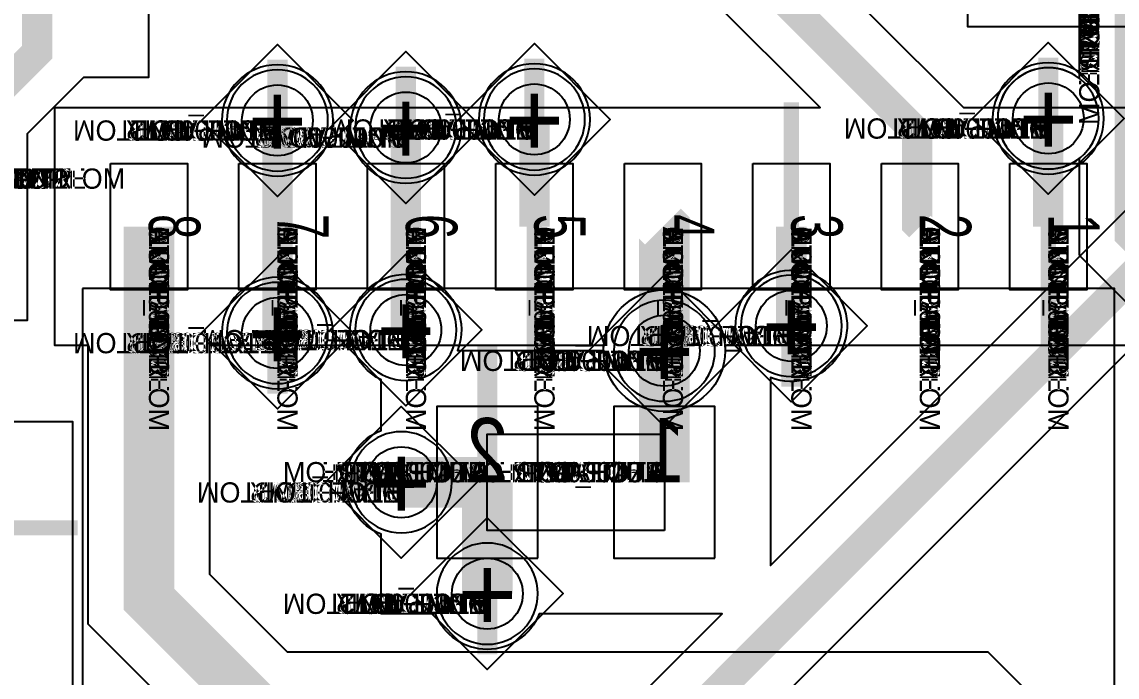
# Model space of a CAD drawing. Extents: x 0 to 323, y 0 to 320.
# Drawn here: x 137.16 to 147.99, y 164.93 to 171.4 of the extents above; entities that cross this region are included whole.
import ezdxf
from ezdxf.enums import TextEntityAlignment as Align

# ---------------------------------------------------------------- set-up
doc = ezdxf.new("R2010")
doc.units = 0
doc.header["$MEASUREMENT"] = 0
doc.layers.get('0').update_dxf_attribs({"linetype": 'CONTINUOUS'})
for name, color, linetype in [('CDN_FIGURES', 7, 'CONTINUOUS'), ('ETCH_BOTTOM', 7, 'CONTINUOUS'), ('ETCH_GND', 3, 'CONTINUOUS'), ('ETCH_INT1', 4, 'CONTINUOUS'), ('ETCH_INT2', 5, 'CONTINUOUS'), ('ETCH_PWR', 6, 'CONTINUOUS'), ('ETCH_TOP', 2, 'CONTINUOUS'), ('MANUFACTURING_NCLEGEND-1-6', 8, 'CONTINUOUS'), ('PACKAGE_GEOMETRY_ASSEMBLY_TOP', 11, 'CONTINUOUS'), ('PACKAGE_GEOMETRY_PIN_NUMBER', 9, 'CONTINUOUS')]:
    doc.layers.add(name, color=color, linetype=linetype)

# ---------------------------------------------------------------- blocks, each defined once
blk = doc.blocks.new('PAD_INFO')
for tag in ['SHAPE_TYPE', 'PAD_HEIGHT', 'PAD_LAYER', 'PAD_TYPE', 'PAD_WIDTH']:
    blk.add_attdef(tag, (0, 0), '', height=0.2)
at = {"flags": 2}
blk.add_attdef('CDN_TYPE', (0, 0), '', height=0.2, dxfattribs=at)
blk = doc.blocks.new('DRILL_INFO')
at = {"flags": 2}
blk.add_attdef('CDN_TYPE', (0, 0), '', height=0.2, dxfattribs=at)
for tag in ['FSHAPE', 'FCHAR', 'DRILL_HEIGHT', 'DIAMETER', 'PLATED', 'DRILL_WIDTH']:
    blk.add_attdef(tag, (0, 0), '', height=0.2)
blk = doc.blocks.new('VIA0700X0300')
at = {"layer": 'ETCH_BOTTOM'}
blk.add_circle((0, 0), 0.35, dxfattribs=at)
at = {"layer": 'ETCH_GND'}
blk.add_circle((0, 0), 0.35, dxfattribs=at)
at = {"layer": 'ETCH_INT1'}
blk.add_circle((0, 0), 0.35, dxfattribs=at)
at = {"layer": 'ETCH_INT2'}
blk.add_circle((0, 0), 0.35, dxfattribs=at)
at = {"layer": 'ETCH_PWR'}
blk.add_circle((0, 0), 0.35, dxfattribs=at)
at = {"layer": 'ETCH_TOP'}
blk.add_circle((0, 0), 0.35, dxfattribs=at)
ref = blk.add_blockref('PAD_INFO', (0, 0))
ref.add_attrib('PAD_LAYER', 'ETCH_TOP', (0, 0), dxfattribs={"height": 0.2})
ref.add_attrib('SHAPE_TYPE', 'NULL', (0, 0), dxfattribs={"height": 0.2})
ref.add_attrib('PAD_TYPE', 'ANTIPAD', (0, 0), dxfattribs={"height": 0.2})
ref.add_attrib('PAD_WIDTH', '0.000000', (0, 0), dxfattribs={"height": 0.2})
ref.add_attrib('PAD_HEIGHT', '0.000000', (0, 0), dxfattribs={"height": 0.2})
ref = blk.add_blockref('PAD_INFO', (0, 0))
ref.add_attrib('PAD_LAYER', 'ETCH_GND', (0, 0), dxfattribs={"height": 0.2})
ref.add_attrib('SHAPE_TYPE', 'NULL', (0, 0), dxfattribs={"height": 0.2})
ref.add_attrib('PAD_TYPE', 'ANTIPAD', (0, 0), dxfattribs={"height": 0.2})
ref.add_attrib('PAD_WIDTH', '0.000000', (0, 0), dxfattribs={"height": 0.2})
ref.add_attrib('PAD_HEIGHT', '0.000000', (0, 0), dxfattribs={"height": 0.2})
ref = blk.add_blockref('PAD_INFO', (0, 0))
ref.add_attrib('PAD_LAYER', 'ETCH_INT1', (0, 0), dxfattribs={"height": 0.2})
ref.add_attrib('SHAPE_TYPE', 'NULL', (0, 0), dxfattribs={"height": 0.2})
ref.add_attrib('PAD_TYPE', 'ANTIPAD', (0, 0), dxfattribs={"height": 0.2})
ref.add_attrib('PAD_WIDTH', '0.000000', (0, 0), dxfattribs={"height": 0.2})
ref.add_attrib('PAD_HEIGHT', '0.000000', (0, 0), dxfattribs={"height": 0.2})
ref = blk.add_blockref('PAD_INFO', (0, 0))
ref.add_attrib('PAD_LAYER', 'ETCH_INT2', (0, 0), dxfattribs={"height": 0.2})
ref.add_attrib('SHAPE_TYPE', 'NULL', (0, 0), dxfattribs={"height": 0.2})
ref.add_attrib('PAD_TYPE', 'ANTIPAD', (0, 0), dxfattribs={"height": 0.2})
ref.add_attrib('PAD_WIDTH', '0.000000', (0, 0), dxfattribs={"height": 0.2})
ref.add_attrib('PAD_HEIGHT', '0.000000', (0, 0), dxfattribs={"height": 0.2})
ref = blk.add_blockref('PAD_INFO', (0, 0))
ref.add_attrib('PAD_LAYER', 'ETCH_PWR', (0, 0), dxfattribs={"height": 0.2})
ref.add_attrib('SHAPE_TYPE', 'NULL', (0, 0), dxfattribs={"height": 0.2})
ref.add_attrib('PAD_TYPE', 'ANTIPAD', (0, 0), dxfattribs={"height": 0.2})
ref.add_attrib('PAD_WIDTH', '0.000000', (0, 0), dxfattribs={"height": 0.2})
ref.add_attrib('PAD_HEIGHT', '0.000000', (0, 0), dxfattribs={"height": 0.2})
ref = blk.add_blockref('PAD_INFO', (0, 0))
ref.add_attrib('PAD_LAYER', 'ETCH_BOTTOM', (0, 0), dxfattribs={"height": 0.2})
ref.add_attrib('SHAPE_TYPE', 'NULL', (0, 0), dxfattribs={"height": 0.2})
ref.add_attrib('PAD_TYPE', 'ANTIPAD', (0, 0), dxfattribs={"height": 0.2})
ref.add_attrib('PAD_WIDTH', '0.000000', (0, 0), dxfattribs={"height": 0.2})
ref.add_attrib('PAD_HEIGHT', '0.000000', (0, 0), dxfattribs={"height": 0.2})
ref = blk.add_blockref('PAD_INFO', (0, 0))
ref.add_attrib('PAD_LAYER', 'ETCH_TOP', (0, 0), dxfattribs={"height": 0.2})
ref.add_attrib('SHAPE_TYPE', 'NULL', (0, 0), dxfattribs={"height": 0.2})
ref.add_attrib('PAD_TYPE', 'THERMAL', (0, 0), dxfattribs={"height": 0.2})
ref.add_attrib('PAD_WIDTH', '0.000000', (0, 0), dxfattribs={"height": 0.2})
ref.add_attrib('PAD_HEIGHT', '0.000000', (0, 0), dxfattribs={"height": 0.2})
ref = blk.add_blockref('PAD_INFO', (0, 0))
ref.add_attrib('PAD_LAYER', 'ETCH_GND', (0, 0), dxfattribs={"height": 0.2})
ref.add_attrib('SHAPE_TYPE', 'NULL', (0, 0), dxfattribs={"height": 0.2})
ref.add_attrib('PAD_TYPE', 'THERMAL', (0, 0), dxfattribs={"height": 0.2})
ref.add_attrib('PAD_WIDTH', '0.000000', (0, 0), dxfattribs={"height": 0.2})
ref.add_attrib('PAD_HEIGHT', '0.000000', (0, 0), dxfattribs={"height": 0.2})
ref = blk.add_blockref('PAD_INFO', (0, 0))
ref.add_attrib('PAD_LAYER', 'ETCH_INT1', (0, 0), dxfattribs={"height": 0.2})
ref.add_attrib('SHAPE_TYPE', 'NULL', (0, 0), dxfattribs={"height": 0.2})
ref.add_attrib('PAD_TYPE', 'THERMAL', (0, 0), dxfattribs={"height": 0.2})
ref.add_attrib('PAD_WIDTH', '0.000000', (0, 0), dxfattribs={"height": 0.2})
ref.add_attrib('PAD_HEIGHT', '0.000000', (0, 0), dxfattribs={"height": 0.2})
ref = blk.add_blockref('PAD_INFO', (0, 0))
ref.add_attrib('PAD_LAYER', 'ETCH_INT2', (0, 0), dxfattribs={"height": 0.2})
ref.add_attrib('SHAPE_TYPE', 'NULL', (0, 0), dxfattribs={"height": 0.2})
ref.add_attrib('PAD_TYPE', 'THERMAL', (0, 0), dxfattribs={"height": 0.2})
ref.add_attrib('PAD_WIDTH', '0.000000', (0, 0), dxfattribs={"height": 0.2})
ref.add_attrib('PAD_HEIGHT', '0.000000', (0, 0), dxfattribs={"height": 0.2})
ref = blk.add_blockref('PAD_INFO', (0, 0))
ref.add_attrib('PAD_LAYER', 'ETCH_PWR', (0, 0), dxfattribs={"height": 0.2})
ref.add_attrib('SHAPE_TYPE', 'NULL', (0, 0), dxfattribs={"height": 0.2})
ref.add_attrib('PAD_TYPE', 'THERMAL', (0, 0), dxfattribs={"height": 0.2})
ref.add_attrib('PAD_WIDTH', '0.000000', (0, 0), dxfattribs={"height": 0.2})
ref.add_attrib('PAD_HEIGHT', '0.000000', (0, 0), dxfattribs={"height": 0.2})
ref = blk.add_blockref('PAD_INFO', (0, 0))
ref.add_attrib('PAD_LAYER', 'ETCH_BOTTOM', (0, 0), dxfattribs={"height": 0.2})
ref.add_attrib('SHAPE_TYPE', 'NULL', (0, 0), dxfattribs={"height": 0.2})
ref.add_attrib('PAD_TYPE', 'THERMAL', (0, 0), dxfattribs={"height": 0.2})
ref.add_attrib('PAD_WIDTH', '0.000000', (0, 0), dxfattribs={"height": 0.2})
ref.add_attrib('PAD_HEIGHT', '0.000000', (0, 0), dxfattribs={"height": 0.2})
ref = blk.add_blockref('PAD_INFO', (0, 0))
ref.add_attrib('PAD_LAYER', 'ETCH_TOP', (0, 0), dxfattribs={"height": 0.2})
ref.add_attrib('SHAPE_TYPE', 'CIRCLE', (0, 0), dxfattribs={"height": 0.2})
ref.add_attrib('PAD_TYPE', 'REGULAR', (0, 0), dxfattribs={"height": 0.2})
ref.add_attrib('PAD_WIDTH', '0.700000', (0, 0), dxfattribs={"height": 0.2})
ref.add_attrib('PAD_HEIGHT', '0.700000', (0, 0), dxfattribs={"height": 0.2})
ref = blk.add_blockref('PAD_INFO', (0, 0))
ref.add_attrib('PAD_LAYER', 'ETCH_GND', (0, 0), dxfattribs={"height": 0.2})
ref.add_attrib('SHAPE_TYPE', 'CIRCLE', (0, 0), dxfattribs={"height": 0.2})
ref.add_attrib('PAD_TYPE', 'REGULAR', (0, 0), dxfattribs={"height": 0.2})
ref.add_attrib('PAD_WIDTH', '0.700000', (0, 0), dxfattribs={"height": 0.2})
ref.add_attrib('PAD_HEIGHT', '0.700000', (0, 0), dxfattribs={"height": 0.2})
ref = blk.add_blockref('PAD_INFO', (0, 0))
ref.add_attrib('PAD_LAYER', 'ETCH_INT1', (0, 0), dxfattribs={"height": 0.2})
ref.add_attrib('SHAPE_TYPE', 'CIRCLE', (0, 0), dxfattribs={"height": 0.2})
ref.add_attrib('PAD_TYPE', 'REGULAR', (0, 0), dxfattribs={"height": 0.2})
ref.add_attrib('PAD_WIDTH', '0.700000', (0, 0), dxfattribs={"height": 0.2})
ref.add_attrib('PAD_HEIGHT', '0.700000', (0, 0), dxfattribs={"height": 0.2})
ref = blk.add_blockref('PAD_INFO', (0, 0))
ref.add_attrib('PAD_LAYER', 'ETCH_INT2', (0, 0), dxfattribs={"height": 0.2})
ref.add_attrib('SHAPE_TYPE', 'CIRCLE', (0, 0), dxfattribs={"height": 0.2})
ref.add_attrib('PAD_TYPE', 'REGULAR', (0, 0), dxfattribs={"height": 0.2})
ref.add_attrib('PAD_WIDTH', '0.700000', (0, 0), dxfattribs={"height": 0.2})
ref.add_attrib('PAD_HEIGHT', '0.700000', (0, 0), dxfattribs={"height": 0.2})
ref = blk.add_blockref('PAD_INFO', (0, 0))
ref.add_attrib('PAD_LAYER', 'ETCH_PWR', (0, 0), dxfattribs={"height": 0.2})
ref.add_attrib('SHAPE_TYPE', 'CIRCLE', (0, 0), dxfattribs={"height": 0.2})
ref.add_attrib('PAD_TYPE', 'REGULAR', (0, 0), dxfattribs={"height": 0.2})
ref.add_attrib('PAD_WIDTH', '0.700000', (0, 0), dxfattribs={"height": 0.2})
ref.add_attrib('PAD_HEIGHT', '0.700000', (0, 0), dxfattribs={"height": 0.2})
ref = blk.add_blockref('PAD_INFO', (0, 0))
ref.add_attrib('PAD_LAYER', 'ETCH_BOTTOM', (0, 0), dxfattribs={"height": 0.2})
ref.add_attrib('SHAPE_TYPE', 'CIRCLE', (0, 0), dxfattribs={"height": 0.2})
ref.add_attrib('PAD_TYPE', 'REGULAR', (0, 0), dxfattribs={"height": 0.2})
ref.add_attrib('PAD_WIDTH', '0.700000', (0, 0), dxfattribs={"height": 0.2})
ref.add_attrib('PAD_HEIGHT', '0.700000', (0, 0), dxfattribs={"height": 0.2})
ref = blk.add_blockref('DRILL_INFO', (0, 0))
ref.add_attrib('DIAMETER', '0.300000', (0, 0), dxfattribs={"height": 0.2})
ref.add_attrib('PLATED', 'PLATED', (0, 0), dxfattribs={"height": 0.2})
ref.add_attrib('FSHAPE', 'DIAMOND', (0, 0), dxfattribs={"height": 0.2})
ref.add_attrib('FCHAR', '+', (0, 0), dxfattribs={"height": 0.2})
ref.add_attrib('DRILL_WIDTH', '1.500000', (0, 0), dxfattribs={"height": 0.2})
ref.add_attrib('DRILL_HEIGHT', '1.500000', (0, 0), dxfattribs={"height": 0.2})
for tag in ['CDN_TYPE', 'PIN']:
    blk.add_attdef(tag, (0, 0), '', height=0.2)
at = {"flags": 2}
for tag in ['PSTKNAME', 'BBV']:
    blk.add_attdef(tag, (0, 0), '', height=0.2, dxfattribs=at)
blk = doc.blocks.new('FIGURE_DIAMOND')
at = {"layer": 'CDN_FIGURES'}
blk.add_lwpolyline([(-0.5, 0), (0, 0.5), (0.5, 0), (0, -0.5)], close=True, dxfattribs=at)
blk = doc.blocks.new('RC1000X1500TS')
at = {"layer": 'ETCH_TOP'}
blk.add_lwpolyline([(-0.5, -0.75), (-0.5, 0.75), (0.5, 0.75), (0.5, -0.75)], close=True, dxfattribs=at)
ref = blk.add_blockref('PAD_INFO', (0, 0))
ref.add_attrib('PAD_LAYER', 'ETCH_TOP', (0, 0), dxfattribs={"height": 0.2})
ref.add_attrib('SHAPE_TYPE', 'NULL', (0, 0), dxfattribs={"height": 0.2})
ref.add_attrib('PAD_TYPE', 'ANTIPAD', (0, 0), dxfattribs={"height": 0.2})
ref.add_attrib('PAD_WIDTH', '0.000000', (0, 0), dxfattribs={"height": 0.2})
ref.add_attrib('PAD_HEIGHT', '0.000000', (0, 0), dxfattribs={"height": 0.2})
ref = blk.add_blockref('PAD_INFO', (0, 0))
ref.add_attrib('PAD_LAYER', 'ETCH_GND', (0, 0), dxfattribs={"height": 0.2})
ref.add_attrib('SHAPE_TYPE', 'NULL', (0, 0), dxfattribs={"height": 0.2})
ref.add_attrib('PAD_TYPE', 'ANTIPAD', (0, 0), dxfattribs={"height": 0.2})
ref.add_attrib('PAD_WIDTH', '0.000000', (0, 0), dxfattribs={"height": 0.2})
ref.add_attrib('PAD_HEIGHT', '0.000000', (0, 0), dxfattribs={"height": 0.2})
ref = blk.add_blockref('PAD_INFO', (0, 0))
ref.add_attrib('PAD_LAYER', 'ETCH_INT1', (0, 0), dxfattribs={"height": 0.2})
ref.add_attrib('SHAPE_TYPE', 'NULL', (0, 0), dxfattribs={"height": 0.2})
ref.add_attrib('PAD_TYPE', 'ANTIPAD', (0, 0), dxfattribs={"height": 0.2})
ref.add_attrib('PAD_WIDTH', '0.000000', (0, 0), dxfattribs={"height": 0.2})
ref.add_attrib('PAD_HEIGHT', '0.000000', (0, 0), dxfattribs={"height": 0.2})
ref = blk.add_blockref('PAD_INFO', (0, 0))
ref.add_attrib('PAD_LAYER', 'ETCH_INT2', (0, 0), dxfattribs={"height": 0.2})
ref.add_attrib('SHAPE_TYPE', 'NULL', (0, 0), dxfattribs={"height": 0.2})
ref.add_attrib('PAD_TYPE', 'ANTIPAD', (0, 0), dxfattribs={"height": 0.2})
ref.add_attrib('PAD_WIDTH', '0.000000', (0, 0), dxfattribs={"height": 0.2})
ref.add_attrib('PAD_HEIGHT', '0.000000', (0, 0), dxfattribs={"height": 0.2})
ref = blk.add_blockref('PAD_INFO', (0, 0))
ref.add_attrib('PAD_LAYER', 'ETCH_PWR', (0, 0), dxfattribs={"height": 0.2})
ref.add_attrib('SHAPE_TYPE', 'NULL', (0, 0), dxfattribs={"height": 0.2})
ref.add_attrib('PAD_TYPE', 'ANTIPAD', (0, 0), dxfattribs={"height": 0.2})
ref.add_attrib('PAD_WIDTH', '0.000000', (0, 0), dxfattribs={"height": 0.2})
ref.add_attrib('PAD_HEIGHT', '0.000000', (0, 0), dxfattribs={"height": 0.2})
ref = blk.add_blockref('PAD_INFO', (0, 0))
ref.add_attrib('PAD_LAYER', 'ETCH_BOTTOM', (0, 0), dxfattribs={"height": 0.2})
ref.add_attrib('SHAPE_TYPE', 'NULL', (0, 0), dxfattribs={"height": 0.2})
ref.add_attrib('PAD_TYPE', 'ANTIPAD', (0, 0), dxfattribs={"height": 0.2})
ref.add_attrib('PAD_WIDTH', '0.000000', (0, 0), dxfattribs={"height": 0.2})
ref.add_attrib('PAD_HEIGHT', '0.000000', (0, 0), dxfattribs={"height": 0.2})
ref = blk.add_blockref('PAD_INFO', (0, 0))
ref.add_attrib('PAD_LAYER', 'ETCH_TOP', (0, 0), dxfattribs={"height": 0.2})
ref.add_attrib('SHAPE_TYPE', 'NULL', (0, 0), dxfattribs={"height": 0.2})
ref.add_attrib('PAD_TYPE', 'THERMAL', (0, 0), dxfattribs={"height": 0.2})
ref.add_attrib('PAD_WIDTH', '0.000000', (0, 0), dxfattribs={"height": 0.2})
ref.add_attrib('PAD_HEIGHT', '0.000000', (0, 0), dxfattribs={"height": 0.2})
ref = blk.add_blockref('PAD_INFO', (0, 0))
ref.add_attrib('PAD_LAYER', 'ETCH_GND', (0, 0), dxfattribs={"height": 0.2})
ref.add_attrib('SHAPE_TYPE', 'NULL', (0, 0), dxfattribs={"height": 0.2})
ref.add_attrib('PAD_TYPE', 'THERMAL', (0, 0), dxfattribs={"height": 0.2})
ref.add_attrib('PAD_WIDTH', '0.000000', (0, 0), dxfattribs={"height": 0.2})
ref.add_attrib('PAD_HEIGHT', '0.000000', (0, 0), dxfattribs={"height": 0.2})
ref = blk.add_blockref('PAD_INFO', (0, 0))
ref.add_attrib('PAD_LAYER', 'ETCH_INT1', (0, 0), dxfattribs={"height": 0.2})
ref.add_attrib('SHAPE_TYPE', 'NULL', (0, 0), dxfattribs={"height": 0.2})
ref.add_attrib('PAD_TYPE', 'THERMAL', (0, 0), dxfattribs={"height": 0.2})
ref.add_attrib('PAD_WIDTH', '0.000000', (0, 0), dxfattribs={"height": 0.2})
ref.add_attrib('PAD_HEIGHT', '0.000000', (0, 0), dxfattribs={"height": 0.2})
ref = blk.add_blockref('PAD_INFO', (0, 0))
ref.add_attrib('PAD_LAYER', 'ETCH_INT2', (0, 0), dxfattribs={"height": 0.2})
ref.add_attrib('SHAPE_TYPE', 'NULL', (0, 0), dxfattribs={"height": 0.2})
ref.add_attrib('PAD_TYPE', 'THERMAL', (0, 0), dxfattribs={"height": 0.2})
ref.add_attrib('PAD_WIDTH', '0.000000', (0, 0), dxfattribs={"height": 0.2})
ref.add_attrib('PAD_HEIGHT', '0.000000', (0, 0), dxfattribs={"height": 0.2})
ref = blk.add_blockref('PAD_INFO', (0, 0))
ref.add_attrib('PAD_LAYER', 'ETCH_PWR', (0, 0), dxfattribs={"height": 0.2})
ref.add_attrib('SHAPE_TYPE', 'NULL', (0, 0), dxfattribs={"height": 0.2})
ref.add_attrib('PAD_TYPE', 'THERMAL', (0, 0), dxfattribs={"height": 0.2})
ref.add_attrib('PAD_WIDTH', '0.000000', (0, 0), dxfattribs={"height": 0.2})
ref.add_attrib('PAD_HEIGHT', '0.000000', (0, 0), dxfattribs={"height": 0.2})
ref = blk.add_blockref('PAD_INFO', (0, 0))
ref.add_attrib('PAD_LAYER', 'ETCH_BOTTOM', (0, 0), dxfattribs={"height": 0.2})
ref.add_attrib('SHAPE_TYPE', 'NULL', (0, 0), dxfattribs={"height": 0.2})
ref.add_attrib('PAD_TYPE', 'THERMAL', (0, 0), dxfattribs={"height": 0.2})
ref.add_attrib('PAD_WIDTH', '0.000000', (0, 0), dxfattribs={"height": 0.2})
ref.add_attrib('PAD_HEIGHT', '0.000000', (0, 0), dxfattribs={"height": 0.2})
ref = blk.add_blockref('PAD_INFO', (0, 0))
ref.add_attrib('PAD_LAYER', 'ETCH_GND', (0, 0), dxfattribs={"height": 0.2})
ref.add_attrib('SHAPE_TYPE', 'NULL', (0, 0), dxfattribs={"height": 0.2})
ref.add_attrib('PAD_TYPE', 'REGULAR', (0, 0), dxfattribs={"height": 0.2})
ref.add_attrib('PAD_WIDTH', '0.000000', (0, 0), dxfattribs={"height": 0.2})
ref.add_attrib('PAD_HEIGHT', '0.000000', (0, 0), dxfattribs={"height": 0.2})
ref = blk.add_blockref('PAD_INFO', (0, 0))
ref.add_attrib('PAD_LAYER', 'ETCH_INT1', (0, 0), dxfattribs={"height": 0.2})
ref.add_attrib('SHAPE_TYPE', 'NULL', (0, 0), dxfattribs={"height": 0.2})
ref.add_attrib('PAD_TYPE', 'REGULAR', (0, 0), dxfattribs={"height": 0.2})
ref.add_attrib('PAD_WIDTH', '0.000000', (0, 0), dxfattribs={"height": 0.2})
ref.add_attrib('PAD_HEIGHT', '0.000000', (0, 0), dxfattribs={"height": 0.2})
ref = blk.add_blockref('PAD_INFO', (0, 0))
ref.add_attrib('PAD_LAYER', 'ETCH_INT2', (0, 0), dxfattribs={"height": 0.2})
ref.add_attrib('SHAPE_TYPE', 'NULL', (0, 0), dxfattribs={"height": 0.2})
ref.add_attrib('PAD_TYPE', 'REGULAR', (0, 0), dxfattribs={"height": 0.2})
ref.add_attrib('PAD_WIDTH', '0.000000', (0, 0), dxfattribs={"height": 0.2})
ref.add_attrib('PAD_HEIGHT', '0.000000', (0, 0), dxfattribs={"height": 0.2})
ref = blk.add_blockref('PAD_INFO', (0, 0))
ref.add_attrib('PAD_LAYER', 'ETCH_PWR', (0, 0), dxfattribs={"height": 0.2})
ref.add_attrib('SHAPE_TYPE', 'NULL', (0, 0), dxfattribs={"height": 0.2})
ref.add_attrib('PAD_TYPE', 'REGULAR', (0, 0), dxfattribs={"height": 0.2})
ref.add_attrib('PAD_WIDTH', '0.000000', (0, 0), dxfattribs={"height": 0.2})
ref.add_attrib('PAD_HEIGHT', '0.000000', (0, 0), dxfattribs={"height": 0.2})
ref = blk.add_blockref('PAD_INFO', (0, 0))
ref.add_attrib('PAD_LAYER', 'ETCH_BOTTOM', (0, 0), dxfattribs={"height": 0.2})
ref.add_attrib('SHAPE_TYPE', 'NULL', (0, 0), dxfattribs={"height": 0.2})
ref.add_attrib('PAD_TYPE', 'REGULAR', (0, 0), dxfattribs={"height": 0.2})
ref.add_attrib('PAD_WIDTH', '0.000000', (0, 0), dxfattribs={"height": 0.2})
ref.add_attrib('PAD_HEIGHT', '0.000000', (0, 0), dxfattribs={"height": 0.2})
ref = blk.add_blockref('DRILL_INFO', (0, 0))
ref.add_attrib('DIAMETER', '0.000000', (0, 0), dxfattribs={"height": 0.2})
ref.add_attrib('PLATED', 'PLATED', (0, 0), dxfattribs={"height": 0.2})
ref.add_attrib('FSHAPE', 'NULL', (0, 0), dxfattribs={"height": 0.2})
ref.add_attrib('DRILL_WIDTH', '0.000000', (0, 0), dxfattribs={"height": 0.2})
ref.add_attrib('DRILL_HEIGHT', '0.000000', (0, 0), dxfattribs={"height": 0.2})
ref = blk.add_blockref('PAD_INFO', (0, 0))
ref.add_attrib('PAD_LAYER', 'ETCH_TOP', (0, 0), dxfattribs={"height": 0.2})
ref.add_attrib('SHAPE_TYPE', 'RECTANGLE', (0, 0), dxfattribs={"height": 0.2})
ref.add_attrib('PAD_TYPE', 'REGULAR', (0, 0), dxfattribs={"height": 0.2})
ref.add_attrib('PAD_WIDTH', '1.000000', (0, 0), dxfattribs={"height": 0.2})
ref.add_attrib('PAD_HEIGHT', '1.500000', (0, 0), dxfattribs={"height": 0.2})
for tag in ['CDN_TYPE', 'PIN']:
    blk.add_attdef(tag, (0, 0), '', height=0.2)
at = {"flags": 2}
for tag in ['PSTKNAME', 'BBV']:
    blk.add_attdef(tag, (0, 0), '', height=0.2, dxfattribs=at)
blk = doc.blocks.new('F56')
at = {"layer": 'PACKAGE_GEOMETRY_ASSEMBLY_TOP'}
blk.add_lwpolyline([(0, -0.475), (1.75, -0.475), (1.75, 0.475), (0, 0.475)], close=True, dxfattribs=at)
at = {"layer": 'ETCH_TOP'}
ref = blk.add_blockref('RC1000X1500TS', (0, 0), dxfattribs=at)
ref.add_attrib('CDN_TYPE', 'PIN', (0, 0), dxfattribs={"height": 0.2})
ref.add_attrib('PIN', '1', (0, 0), dxfattribs={"height": 0.2})
ref = blk.add_blockref('RC1000X1500TS', (1.75, 0), dxfattribs=at)
ref.add_attrib('CDN_TYPE', 'PIN', (0, 0), dxfattribs={"height": 0.2})
ref.add_attrib('PIN', '2', (0, 0), dxfattribs={"height": 0.2})
at = {"flags": 2}
for tag in ['SYMBOL_TYPE', 'CDN_TYPE', 'REFDES']:
    blk.add_attdef(tag, (0, 0), '', height=0.2, dxfattribs=at)
blk = doc.blocks.new('RC1250X0760TS')
at = {"layer": 'ETCH_TOP'}
blk.add_lwpolyline([(-0.625, -0.38), (-0.625, 0.38), (0.625, 0.38), (0.625, -0.38)], close=True, dxfattribs=at)
ref = blk.add_blockref('PAD_INFO', (0, 0))
ref.add_attrib('PAD_LAYER', 'ETCH_TOP', (0, 0), dxfattribs={"height": 0.2})
ref.add_attrib('SHAPE_TYPE', 'NULL', (0, 0), dxfattribs={"height": 0.2})
ref.add_attrib('PAD_TYPE', 'ANTIPAD', (0, 0), dxfattribs={"height": 0.2})
ref.add_attrib('PAD_WIDTH', '0.000000', (0, 0), dxfattribs={"height": 0.2})
ref.add_attrib('PAD_HEIGHT', '0.000000', (0, 0), dxfattribs={"height": 0.2})
ref = blk.add_blockref('PAD_INFO', (0, 0))
ref.add_attrib('PAD_LAYER', 'ETCH_GND', (0, 0), dxfattribs={"height": 0.2})
ref.add_attrib('SHAPE_TYPE', 'NULL', (0, 0), dxfattribs={"height": 0.2})
ref.add_attrib('PAD_TYPE', 'ANTIPAD', (0, 0), dxfattribs={"height": 0.2})
ref.add_attrib('PAD_WIDTH', '0.000000', (0, 0), dxfattribs={"height": 0.2})
ref.add_attrib('PAD_HEIGHT', '0.000000', (0, 0), dxfattribs={"height": 0.2})
ref = blk.add_blockref('PAD_INFO', (0, 0))
ref.add_attrib('PAD_LAYER', 'ETCH_INT1', (0, 0), dxfattribs={"height": 0.2})
ref.add_attrib('SHAPE_TYPE', 'NULL', (0, 0), dxfattribs={"height": 0.2})
ref.add_attrib('PAD_TYPE', 'ANTIPAD', (0, 0), dxfattribs={"height": 0.2})
ref.add_attrib('PAD_WIDTH', '0.000000', (0, 0), dxfattribs={"height": 0.2})
ref.add_attrib('PAD_HEIGHT', '0.000000', (0, 0), dxfattribs={"height": 0.2})
ref = blk.add_blockref('PAD_INFO', (0, 0))
ref.add_attrib('PAD_LAYER', 'ETCH_INT2', (0, 0), dxfattribs={"height": 0.2})
ref.add_attrib('SHAPE_TYPE', 'NULL', (0, 0), dxfattribs={"height": 0.2})
ref.add_attrib('PAD_TYPE', 'ANTIPAD', (0, 0), dxfattribs={"height": 0.2})
ref.add_attrib('PAD_WIDTH', '0.000000', (0, 0), dxfattribs={"height": 0.2})
ref.add_attrib('PAD_HEIGHT', '0.000000', (0, 0), dxfattribs={"height": 0.2})
ref = blk.add_blockref('PAD_INFO', (0, 0))
ref.add_attrib('PAD_LAYER', 'ETCH_PWR', (0, 0), dxfattribs={"height": 0.2})
ref.add_attrib('SHAPE_TYPE', 'NULL', (0, 0), dxfattribs={"height": 0.2})
ref.add_attrib('PAD_TYPE', 'ANTIPAD', (0, 0), dxfattribs={"height": 0.2})
ref.add_attrib('PAD_WIDTH', '0.000000', (0, 0), dxfattribs={"height": 0.2})
ref.add_attrib('PAD_HEIGHT', '0.000000', (0, 0), dxfattribs={"height": 0.2})
ref = blk.add_blockref('PAD_INFO', (0, 0))
ref.add_attrib('PAD_LAYER', 'ETCH_BOTTOM', (0, 0), dxfattribs={"height": 0.2})
ref.add_attrib('SHAPE_TYPE', 'NULL', (0, 0), dxfattribs={"height": 0.2})
ref.add_attrib('PAD_TYPE', 'ANTIPAD', (0, 0), dxfattribs={"height": 0.2})
ref.add_attrib('PAD_WIDTH', '0.000000', (0, 0), dxfattribs={"height": 0.2})
ref.add_attrib('PAD_HEIGHT', '0.000000', (0, 0), dxfattribs={"height": 0.2})
ref = blk.add_blockref('PAD_INFO', (0, 0))
ref.add_attrib('PAD_LAYER', 'ETCH_TOP', (0, 0), dxfattribs={"height": 0.2})
ref.add_attrib('SHAPE_TYPE', 'NULL', (0, 0), dxfattribs={"height": 0.2})
ref.add_attrib('PAD_TYPE', 'THERMAL', (0, 0), dxfattribs={"height": 0.2})
ref.add_attrib('PAD_WIDTH', '0.000000', (0, 0), dxfattribs={"height": 0.2})
ref.add_attrib('PAD_HEIGHT', '0.000000', (0, 0), dxfattribs={"height": 0.2})
ref = blk.add_blockref('PAD_INFO', (0, 0))
ref.add_attrib('PAD_LAYER', 'ETCH_GND', (0, 0), dxfattribs={"height": 0.2})
ref.add_attrib('SHAPE_TYPE', 'NULL', (0, 0), dxfattribs={"height": 0.2})
ref.add_attrib('PAD_TYPE', 'THERMAL', (0, 0), dxfattribs={"height": 0.2})
ref.add_attrib('PAD_WIDTH', '0.000000', (0, 0), dxfattribs={"height": 0.2})
ref.add_attrib('PAD_HEIGHT', '0.000000', (0, 0), dxfattribs={"height": 0.2})
ref = blk.add_blockref('PAD_INFO', (0, 0))
ref.add_attrib('PAD_LAYER', 'ETCH_INT1', (0, 0), dxfattribs={"height": 0.2})
ref.add_attrib('SHAPE_TYPE', 'NULL', (0, 0), dxfattribs={"height": 0.2})
ref.add_attrib('PAD_TYPE', 'THERMAL', (0, 0), dxfattribs={"height": 0.2})
ref.add_attrib('PAD_WIDTH', '0.000000', (0, 0), dxfattribs={"height": 0.2})
ref.add_attrib('PAD_HEIGHT', '0.000000', (0, 0), dxfattribs={"height": 0.2})
ref = blk.add_blockref('PAD_INFO', (0, 0))
ref.add_attrib('PAD_LAYER', 'ETCH_INT2', (0, 0), dxfattribs={"height": 0.2})
ref.add_attrib('SHAPE_TYPE', 'NULL', (0, 0), dxfattribs={"height": 0.2})
ref.add_attrib('PAD_TYPE', 'THERMAL', (0, 0), dxfattribs={"height": 0.2})
ref.add_attrib('PAD_WIDTH', '0.000000', (0, 0), dxfattribs={"height": 0.2})
ref.add_attrib('PAD_HEIGHT', '0.000000', (0, 0), dxfattribs={"height": 0.2})
ref = blk.add_blockref('PAD_INFO', (0, 0))
ref.add_attrib('PAD_LAYER', 'ETCH_PWR', (0, 0), dxfattribs={"height": 0.2})
ref.add_attrib('SHAPE_TYPE', 'NULL', (0, 0), dxfattribs={"height": 0.2})
ref.add_attrib('PAD_TYPE', 'THERMAL', (0, 0), dxfattribs={"height": 0.2})
ref.add_attrib('PAD_WIDTH', '0.000000', (0, 0), dxfattribs={"height": 0.2})
ref.add_attrib('PAD_HEIGHT', '0.000000', (0, 0), dxfattribs={"height": 0.2})
ref = blk.add_blockref('PAD_INFO', (0, 0))
ref.add_attrib('PAD_LAYER', 'ETCH_BOTTOM', (0, 0), dxfattribs={"height": 0.2})
ref.add_attrib('SHAPE_TYPE', 'NULL', (0, 0), dxfattribs={"height": 0.2})
ref.add_attrib('PAD_TYPE', 'THERMAL', (0, 0), dxfattribs={"height": 0.2})
ref.add_attrib('PAD_WIDTH', '0.000000', (0, 0), dxfattribs={"height": 0.2})
ref.add_attrib('PAD_HEIGHT', '0.000000', (0, 0), dxfattribs={"height": 0.2})
ref = blk.add_blockref('PAD_INFO', (0, 0))
ref.add_attrib('PAD_LAYER', 'ETCH_TOP', (0, 0), dxfattribs={"height": 0.2})
ref.add_attrib('SHAPE_TYPE', 'RECTANGLE', (0, 0), dxfattribs={"height": 0.2})
ref.add_attrib('PAD_TYPE', 'REGULAR', (0, 0), dxfattribs={"height": 0.2})
ref.add_attrib('PAD_WIDTH', '1.250000', (0, 0), dxfattribs={"height": 0.2})
ref.add_attrib('PAD_HEIGHT', '0.760000', (0, 0), dxfattribs={"height": 0.2})
ref = blk.add_blockref('PAD_INFO', (0, 0))
ref.add_attrib('PAD_LAYER', 'ETCH_GND', (0, 0), dxfattribs={"height": 0.2})
ref.add_attrib('SHAPE_TYPE', 'NULL', (0, 0), dxfattribs={"height": 0.2})
ref.add_attrib('PAD_TYPE', 'REGULAR', (0, 0), dxfattribs={"height": 0.2})
ref.add_attrib('PAD_WIDTH', '0.000000', (0, 0), dxfattribs={"height": 0.2})
ref.add_attrib('PAD_HEIGHT', '0.000000', (0, 0), dxfattribs={"height": 0.2})
ref = blk.add_blockref('PAD_INFO', (0, 0))
ref.add_attrib('PAD_LAYER', 'ETCH_INT1', (0, 0), dxfattribs={"height": 0.2})
ref.add_attrib('SHAPE_TYPE', 'NULL', (0, 0), dxfattribs={"height": 0.2})
ref.add_attrib('PAD_TYPE', 'REGULAR', (0, 0), dxfattribs={"height": 0.2})
ref.add_attrib('PAD_WIDTH', '0.000000', (0, 0), dxfattribs={"height": 0.2})
ref.add_attrib('PAD_HEIGHT', '0.000000', (0, 0), dxfattribs={"height": 0.2})
ref = blk.add_blockref('PAD_INFO', (0, 0))
ref.add_attrib('PAD_LAYER', 'ETCH_INT2', (0, 0), dxfattribs={"height": 0.2})
ref.add_attrib('SHAPE_TYPE', 'NULL', (0, 0), dxfattribs={"height": 0.2})
ref.add_attrib('PAD_TYPE', 'REGULAR', (0, 0), dxfattribs={"height": 0.2})
ref.add_attrib('PAD_WIDTH', '0.000000', (0, 0), dxfattribs={"height": 0.2})
ref.add_attrib('PAD_HEIGHT', '0.000000', (0, 0), dxfattribs={"height": 0.2})
ref = blk.add_blockref('PAD_INFO', (0, 0))
ref.add_attrib('PAD_LAYER', 'ETCH_PWR', (0, 0), dxfattribs={"height": 0.2})
ref.add_attrib('SHAPE_TYPE', 'NULL', (0, 0), dxfattribs={"height": 0.2})
ref.add_attrib('PAD_TYPE', 'REGULAR', (0, 0), dxfattribs={"height": 0.2})
ref.add_attrib('PAD_WIDTH', '0.000000', (0, 0), dxfattribs={"height": 0.2})
ref.add_attrib('PAD_HEIGHT', '0.000000', (0, 0), dxfattribs={"height": 0.2})
ref = blk.add_blockref('PAD_INFO', (0, 0))
ref.add_attrib('PAD_LAYER', 'ETCH_BOTTOM', (0, 0), dxfattribs={"height": 0.2})
ref.add_attrib('SHAPE_TYPE', 'NULL', (0, 0), dxfattribs={"height": 0.2})
ref.add_attrib('PAD_TYPE', 'REGULAR', (0, 0), dxfattribs={"height": 0.2})
ref.add_attrib('PAD_WIDTH', '0.000000', (0, 0), dxfattribs={"height": 0.2})
ref.add_attrib('PAD_HEIGHT', '0.000000', (0, 0), dxfattribs={"height": 0.2})
ref = blk.add_blockref('DRILL_INFO', (0, 0))
ref.add_attrib('DIAMETER', '0.000000', (0, 0), dxfattribs={"height": 0.2})
ref.add_attrib('PLATED', 'PLATED', (0, 0), dxfattribs={"height": 0.2})
ref.add_attrib('FSHAPE', 'NULL', (0, 0), dxfattribs={"height": 0.2})
ref.add_attrib('DRILL_WIDTH', '0.000000', (0, 0), dxfattribs={"height": 0.2})
ref.add_attrib('DRILL_HEIGHT', '0.000000', (0, 0), dxfattribs={"height": 0.2})
for tag in ['CDN_TYPE', 'PIN']:
    blk.add_attdef(tag, (0, 0), '', height=0.2)
at = {"flags": 2}
for tag in ['PSTKNAME', 'BBV']:
    blk.add_attdef(tag, (0, 0), '', height=0.2, dxfattribs=at)
blk = doc.blocks.new('SO-16W')
at = {"layer": 'PACKAGE_GEOMETRY_ASSEMBLY_TOP'}
blk.add_lwpolyline([(-4.113, -5.1), (4.113, -5.1), (4.113, 5.1), (-4.113, 5.1)], close=True, dxfattribs=at)
at = {"layer": 'ETCH_TOP'}
ref = blk.add_blockref('RC1250X0760TS', (-4.726, 4.445), dxfattribs=at)
ref.add_attrib('CDN_TYPE', 'PIN', (0, 0), dxfattribs={"height": 0.2})
ref.add_attrib('PIN', '1', (0, 0), dxfattribs={"height": 0.2})
ref = blk.add_blockref('RC1250X0760TS', (-4.726, 3.175), dxfattribs=at)
ref.add_attrib('CDN_TYPE', 'PIN', (0, 0), dxfattribs={"height": 0.2})
ref.add_attrib('PIN', '2', (0, 0), dxfattribs={"height": 0.2})
ref = blk.add_blockref('RC1250X0760TS', (-4.726, 1.905), dxfattribs=at)
ref.add_attrib('CDN_TYPE', 'PIN', (0, 0), dxfattribs={"height": 0.2})
ref.add_attrib('PIN', '3', (0, 0), dxfattribs={"height": 0.2})
ref = blk.add_blockref('RC1250X0760TS', (-4.726, 0.635), dxfattribs=at)
ref.add_attrib('CDN_TYPE', 'PIN', (0, 0), dxfattribs={"height": 0.2})
ref.add_attrib('PIN', '4', (0, 0), dxfattribs={"height": 0.2})
ref = blk.add_blockref('RC1250X0760TS', (-4.726, -4.445), dxfattribs=at)
ref.add_attrib('CDN_TYPE', 'PIN', (0, 0), dxfattribs={"height": 0.2})
ref.add_attrib('PIN', '8', (0, 0), dxfattribs={"height": 0.2})
ref = blk.add_blockref('RC1250X0760TS', (-4.726, -1.905), dxfattribs=at)
ref.add_attrib('CDN_TYPE', 'PIN', (0, 0), dxfattribs={"height": 0.2})
ref.add_attrib('PIN', '6', (0, 0), dxfattribs={"height": 0.2})
ref = blk.add_blockref('RC1250X0760TS', (-4.726, -3.175), dxfattribs=at)
ref.add_attrib('CDN_TYPE', 'PIN', (0, 0), dxfattribs={"height": 0.2})
ref.add_attrib('PIN', '7', (0, 0), dxfattribs={"height": 0.2})
ref = blk.add_blockref('RC1250X0760TS', (-4.726, -0.635), dxfattribs=at)
ref.add_attrib('CDN_TYPE', 'PIN', (0, 0), dxfattribs={"height": 0.2})
ref.add_attrib('PIN', '5', (0, 0), dxfattribs={"height": 0.2})
at = {"flags": 2}
for tag in ['SYMBOL_TYPE', 'CDN_TYPE', 'REFDES']:
    blk.add_attdef(tag, (0, 0), '', height=0.2, dxfattribs=at)

msp = doc.modelspace()

# ---------------------------------------------------------------- linework, layer by layer
at = {"layer": 'ETCH_BOTTOM'}
for points, format in [([(141.398, 227.24, 0.3, 0.3, 0), (141.398, 225.22, 0.3, 0.3, 0), (146.763, 219.855, 0.3, 0.3, 0), (146.763, 213.355, 0.3, 0.3, 0), (152.108, 208.01, 0.3, 0.3, 0), (152.108, 172.87, 0.3, 0.3, 0), (142.263, 163.025, 0.3, 0.3, 0), (142.263, 158.875, 0.3, 0.3, 0), (142.228, 158.84, 0.3, 0.3, 0)], "xyseb"), ([(134.678, 165.147), (137.52, 162.306), (137.788, 162.306, -2.120185), (138.637, 162.306), (141.17, 162.306), (141.763, 161.713), (141.763, 163.232), (144.086, 165.555), (142.275, 165.555, -0.683031), (141.25, 165.555), (140.713, 165.555), (140.713, 166.343, -0.683031), (140.713, 167.368), (140.713, 167.868, -2.283779), (141.468, 168.156), (142.913, 168.156, -1), (144.113, 168.156), (144.275, 168.156, -5.435712), (144.563, 167.89), (144.563, 166.032), (151.608, 173.077)], "xyb"), ([(152.608, 172.663), (144.651, 164.706), (146.163, 164.706), (146.163, 164.145, -0.612319), (146.163, 163.165), (146.163, 160.855), (145.408, 160.855, -0.641614), (144.317, 160.855), (143.563, 160.855), (143.563, 163.165, -0.148473), (143.332, 163.387), (142.763, 162.818), (142.763, 158.968, -1.402397), (141.728, 159.07), (141.728, 160.333), (140.756, 161.305), (137.106, 161.305)], "xyb"), ([(147.308, 170.45, 0.2, 0.2, 0), (147.308, 171.051, 0.2, 0.2, 0)], "xyseb"), ([(139.688, 170.43, 0.2, 0.2, 0), (139.688, 171.031, 0.2, 0.2, 0)], "xyseb"), ([(140.958, 170.36, 0.2, 0.2, 0), (140.958, 170.961, 0.2, 0.2, 0)], "xyseb"), ([(142.228, 170.44, 0.2, 0.2, 0), (142.228, 171.041, 0.2, 0.2, 0)], "xyseb"), ([(139.688, 169.83, 0.2, 0.2, 0), (139.688, 170.43, 0.2, 0.2, 0)], "xyseb"), ([(142.228, 169.84, 0.2, 0.2, 0), (142.228, 170.44, 0.2, 0.2, 0)], "xyseb"), ([(147.308, 169.85, 0.2, 0.2, 0), (147.308, 170.45, 0.2, 0.2, 0)], "xyseb"), ([(140.958, 169.76, 0.2, 0.2, 0), (140.958, 170.36, 0.2, 0.2, 0)], "xyseb"), ([(144.768, 168.4, 0.2, 0.2, 0), (144.768, 169.001, 0.2, 0.2, 0)], "xyseb"), ([(139.688, 168.33, 0.2, 0.2, 0), (139.688, 168.931, 0.2, 0.2, 0)], "xyseb"), ([(140.958, 168.36, 0.2, 0.2, 0), (140.958, 168.961, 0.2, 0.2, 0)], "xyseb"), ([(144.768, 167.8, 0.2, 0.2, 0), (144.768, 168.4, 0.2, 0.2, 0)], "xyseb"), ([(139.688, 167.73, 0.2, 0.2, 0), (139.688, 168.33, 0.2, 0.2, 0)], "xyseb"), ([(143.513, 166.855, 0.5, 0.5, 0), (143.513, 168.155, 0.5, 0.5, 0)], "xyseb"), ([(141.763, 166.855, 0.2, 0.2, 0), (141.763, 168.206, 0.2, 0.2, 0)], "xyseb"), ([(141.763, 166.855, 0.5, 0.5, 0), (140.913, 166.855, 0.5, 0.5, 0)], "xyseb"), ([(141.763, 166.855, 0.5, 0.5, 0), (141.763, 165.755, 0.5, 0.5, 0)], "xyseb"), ([(140.312, 166.855, 0.2, 0.2, 0), (140.913, 166.855, 0.2, 0.2, 0)], "xyseb"), ([(141.763, 165.155, 0.2, 0.2, 0), (141.763, 165.755, 0.2, 0.2, 0)], "xyseb")]:
    msp.add_lwpolyline(points, format=format, dxfattribs=at)
for points in [[(149.113, 171.355), (146.513, 171.355), (146.513, 172.723, -0.965472), (146.166, 173.766), (146.255, 173.855), (144.013, 173.855), (144.013, 174.038, -0.591271), (144.013, 175.002), (144.013, 177.239, -1.183987), (144.992, 177.706), (145.615, 177.706, -1.301713), (146.613, 177.339), (146.613, 177.185, -0.755811), (146.613, 176.126), (146.613, 175.206), (149.113, 175.206), (149.113, 172.935, -0.755811), (149.113, 171.876)], [(140.238, 170.43, 1), (139.138, 170.43, 1)], [(142.778, 170.44, 1), (141.678, 170.44, 1)], [(147.858, 170.45, 1), (146.758, 170.45, 1)], [(141.508, 170.36, 1), (140.408, 170.36, 1)], [(140.238, 168.33, 1), (139.138, 168.33, 1)]]:
    msp.add_lwpolyline(points, format="xyb", close=True, dxfattribs=at)
at = {"layer": 'ETCH_GND'}
msp.add_lwpolyline([(144.013, 168.155, 1), (143.013, 168.155, 1)], format="xyb", close=True, dxfattribs=at)
at = {"layer": 'ETCH_INT1'}
for points, format in [([(122.206, 182.355), (129.159, 175.402, 1), (129.866, 176.109), (128.195, 177.78), (129.72, 179.305), (140.486, 179.305), (140.886, 178.905), (140.906, 178.905), (144.506, 175.305), (147.063, 175.305), (147.063, 173.498), (147.613, 172.948), (147.613, 170.847, 2.030769), (147.613, 170.054), (147.613, 169.098), (158.325, 158.385), (150.003, 158.385), (150.003, 155.505), (2.263, 155.505)], "xyb"), ([(147.563, 175.805, 0.3, 0.3, 0), (147.563, 173.705, 0.3, 0.3, 0), (148.113, 173.155, 0.3, 0.3, 0), (148.113, 169.305, 0.3, 0.3, 0), (160.363, 157.055, 0.3, 0.3, 0), (167.713, 157.055, 0.3, 0.3, 0), (178.013, 167.355, 0.3, 0.3, 0)], "xyseb")]:
    msp.add_lwpolyline(points, format=format, dxfattribs=at)
for points in [[(142.728, 170.44, 1), (141.728, 170.44, 1)], [(140.188, 170.43, 1), (139.188, 170.43, 1)], [(141.458, 170.36, 1), (140.458, 170.36, 1)], [(145.268, 168.4, 1), (144.268, 168.4, 1)], [(140.188, 168.33, 1), (139.188, 168.33, 1)], [(141.458, 168.36, 1), (140.458, 168.36, 1)], [(144.013, 168.155, 1), (143.013, 168.155, 1)], [(141.413, 166.855, 1), (140.413, 166.855, 1)], [(142.263, 165.755, 1), (141.263, 165.755, 1)]]:
    msp.add_lwpolyline(points, format="xyb", close=True, dxfattribs=at)
at = {"layer": 'ETCH_INT2'}
for points in [[(142.728, 170.44, 1), (141.728, 170.44, 1)], [(147.808, 170.45, 1), (146.808, 170.45, 1)], [(140.188, 170.43, 1), (139.188, 170.43, 1)], [(141.458, 170.36, 1), (140.458, 170.36, 1)], [(145.268, 168.4, 1), (144.268, 168.4, 1)], [(140.188, 168.33, 1), (139.188, 168.33, 1)], [(141.458, 168.36, 1), (140.458, 168.36, 1)], [(141.413, 166.855, 1), (140.413, 166.855, 1)], [(142.263, 165.755, 1), (141.263, 165.755, 1)]]:
    msp.add_lwpolyline(points, format="xyb", close=True, dxfattribs=at)
at = {"layer": 'ETCH_PWR'}
for points in [[(142.728, 170.44, 1), (141.728, 170.44, 1)], [(147.808, 170.45, 1), (146.808, 170.45, 1)], [(140.188, 170.43, 1), (139.188, 170.43, 1)], [(141.458, 170.36, 1), (140.458, 170.36, 1)], [(145.268, 168.4, 1), (144.268, 168.4, 1)], [(140.188, 168.33, 1), (139.188, 168.33, 1)], [(141.458, 168.36, 1), (140.458, 168.36, 1)], [(141.413, 166.855, 1), (140.413, 166.855, 1)], [(142.263, 165.755, 1), (141.263, 165.755, 1)]]:
    msp.add_lwpolyline(points, format="xyb", close=True, dxfattribs=at)
at = {"layer": 'ETCH_TOP'}
for points, format in [([(148.156, 174.005), (147.426, 174.735), (147.426, 176.612), (146.521, 177.517), (146.521, 173.723, -0.712052), (146.521, 172.778), (146.521, 172.383), (144.642, 172.383), (146.469, 170.557), (148.238, 170.557)], "xyb"), ([(137.363, 172.155, 0.3, 0.3, 0), (137.313, 172.105, 0.3, 0.3, 0), (137.313, 171.105, 0.3, 0.3, 0), (136.163, 169.955, 0.3, 0.3, 0), (136.163, 169.755, 0.3, 0.3, 0)], "xyseb"), ([(146.038, 169.381, 0.3, 0.3, 0), (146.013, 169.406, 0.3, 0.3, 0), (146.013, 170.305, 0.3, 0.3, 0), (144.163, 172.155, 0.3, 0.3, 0), (137.363, 172.155, 0.3, 0.3, 0)], "xyseb"), ([(135.063, 167.456), (137.663, 167.456), (137.663, 163.156), (138.213, 163.156, -1), (138.213, 162.155), (137.663, 162.155), (137.663, 161.235), (144.277, 161.235, -0.803673), (145.449, 161.235), (146.713, 161.235), (146.713, 163.482), (146.214, 163.98), (139.289, 163.98), (137.818, 165.452), (137.818, 168.206), (137.488, 168.206), (137.488, 170.557), (145.054, 170.557), (143.956, 171.655)], "xyb"), ([(144.768, 169.381, 0.15, 0.15, 0), (144.768, 170.607, 0.15, 0.15, 0)], "xyseb"), ([(139.688, 169.381, 0.3, 0.3, 0), (139.688, 170.43, 0.3, 0.3, 0)], "xyseb"), ([(140.958, 169.381, 0.3, 0.3, 0), (140.958, 170.36, 0.3, 0.3, 0)], "xyseb"), ([(142.228, 169.381, 0.3, 0.3, 0), (142.228, 170.44, 0.3, 0.3, 0)], "xyseb"), ([(147.308, 169.381, 0.3, 0.3, 0), (147.308, 170.45, 0.3, 0.3, 0)], "xyseb"), ([(147.308, 160.059, 0.5, 0.5, 0), (147.313, 160.064, 0.5, 0.5, 0), (147.313, 163.73, 0.5, 0.5, 0), (146.463, 164.58, 0.5, 0.5, 0), (139.538, 164.58, 0.5, 0.5, 0), (138.418, 165.7, 0.5, 0.5, 0), (138.418, 169.381, 0.5, 0.5, 0)], "xyseb"), ([(139.688, 169.381, 0.3, 0.3, 0), (139.688, 168.33, 0.3, 0.3, 0)], "xyseb"), ([(140.958, 169.381, 0.3, 0.3, 0), (140.958, 168.36, 0.3, 0.3, 0)], "xyseb"), ([(143.513, 168.155, 0.5, 0.5, 0), (143.513, 169.366, 0.5, 0.5, 0), (143.498, 169.381, 0.5, 0.5, 0)], "xyseb"), ([(144.768, 169.381, 0.3, 0.3, 0), (144.768, 168.4, 0.3, 0.3, 0)], "xyseb"), ([(142.228, 168.156, 0.15, 0.15, 0), (142.228, 169.381, 0.15, 0.15, 0)], "xyseb"), ([(147.308, 168.156, 0.15, 0.15, 0), (147.308, 169.381, 0.15, 0.15, 0)], "xyseb"), ([(148.238, 168.206), (144.113, 168.206), (144.113, 168.155, -1), (142.913, 168.155), (142.913, 168.206), (139.018, 168.206), (139.018, 165.949), (139.786, 165.181), (146.711, 165.181), (147.913, 163.979), (147.913, 161.235), (148.238, 161.235)], "xyb"), ([(136.363, 166.405, 0.15, 0.15, 0), (137.713, 166.405, 0.15, 0.15, 0)], "xyseb")]:
    msp.add_lwpolyline(points, format=format, dxfattribs=at)
msp.add_lwpolyline([(138.413, 171.655), (138.413, 170.855), (137.77, 170.855), (137.213, 170.298), (137.213, 168.455), (133.613, 168.455)], dxfattribs=at)

# ---------------------------------------------------------------- block references
at = {"xscale": -1, "rotation": 90}
msp.add_blockref('F56', (147.813, 174.155), dxfattribs=at)
msp.add_blockref('F56', (134.413, 169.755))
at = {"rotation": 270}
msp.add_blockref('SO-16W', (142.863, 164.655), dxfattribs=at)
at = {"xscale": -1}
msp.add_blockref('F56', (143.513, 166.855), dxfattribs=at)
at = {"layer": 'ETCH_TOP', "rotation": 180}
for p in [(147.308, 170.45), (142.228, 170.44), (139.688, 170.43), (140.958, 170.36), (144.768, 168.4), (140.958, 168.36), (139.688, 168.33), (143.513, 168.155), (140.913, 166.855), (141.763, 165.755)]:
    msp.add_blockref('VIA0700X0300', p, dxfattribs=at)
at = {"layer": 'MANUFACTURING_NCLEGEND-1-6', "xscale": 1.5, "yscale": 1.5}
for p in [(139.688, 170.43), (142.228, 170.44), (147.308, 170.45), (140.958, 170.36), (140.958, 168.36), (144.768, 168.4), (139.688, 168.33), (143.513, 168.155), (140.913, 166.855), (141.763, 165.755)]:
    msp.add_blockref('FIGURE_DIAMOND', p, dxfattribs=at)

# ---------------------------------------------------------------- texts
at = {"layer": 'MANUFACTURING_NCLEGEND-1-6'}
for p in [(139.688, 170.43), (140.958, 170.36), (142.228, 170.44), (147.308, 170.45), (139.688, 168.33), (140.958, 168.36), (144.768, 168.4), (143.513, 168.155), (140.913, 166.855), (141.763, 165.755)]:
    msp.add_text('+', height=0.75, dxfattribs=at).set_placement(p, align=Align.MIDDLE_CENTER)
at = {"layer": 'PACKAGE_GEOMETRY_PIN_NUMBER', "width": 0.649606}
for s, p in [('8', (138.418, 169.381)), ('7', (139.688, 169.381)), ('6', (140.958, 169.381)), ('5', (142.228, 169.381)), ('4', (143.498, 169.381)), ('3', (144.768, 169.381)), ('2', (146.038, 169.381)), ('1', (147.308, 169.381))]:
    msp.add_text(s, height=0.508, rotation=270, dxfattribs=at).set_placement(p, align=Align.CENTER)
at = {"layer": 'PACKAGE_GEOMETRY_PIN_NUMBER', "text_generation_flag": 2, "width": 0.88}
for s, p in [('2', (141.763, 166.855)), ('1', (143.513, 166.855))]:
    msp.add_text(s, height=0.635, dxfattribs=at).set_placement(p, align=Align.CENTER)

doc.saveas('drawing.dxf')
